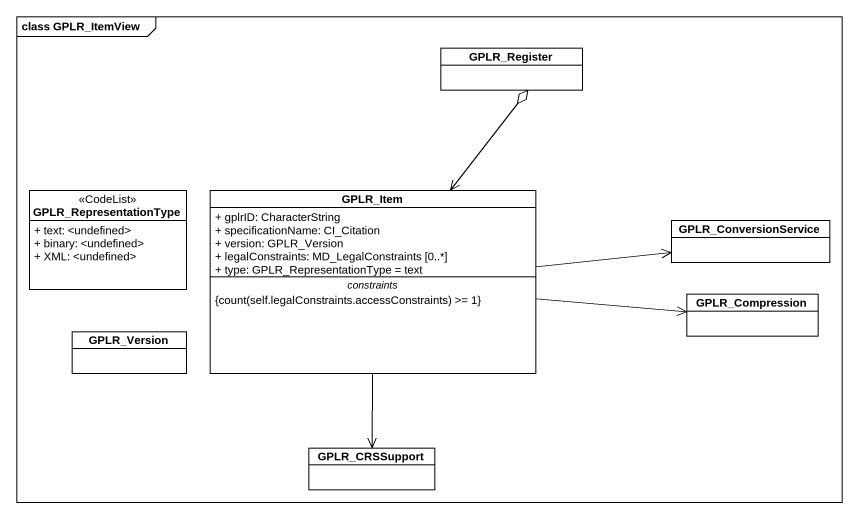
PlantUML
@startuml
mainframe class GPLR_ItemView
hide circle
hide empty members
skinparam classAttributeIconSize 0
class GPLR_Register #FFFFFF
class GPLR_RepresentationType <<CodeList>> #FFFFFF {
  + text: <undefined>
  + binary: <undefined>
  + XML: <undefined>
}
class GPLR_Item #FFFFFF {
  + gplrID: CharacterString
  + specificationName: CI_Citation
  + version: GPLR_Version
  + legalConstraints: MD_LegalConstraints [0..*]
  + type: GPLR_RepresentationType = text
  -- constraints --
  {field} {count(self.legalConstraints.accessConstraints) >= 1}
}
class GPLR_ConversionService #FFFFFF
class GPLR_Compression #FFFFFF
class GPLR_Version #FFFFFF
class GPLR_CRSSupport #FFFFFF
GPLR_Item <-up-o GPLR_Register
GPLR_Item -right-> GPLR_ConversionService
GPLR_Item -right-> GPLR_Compression
GPLR_Item --> GPLR_CRSSupport
@enduml
